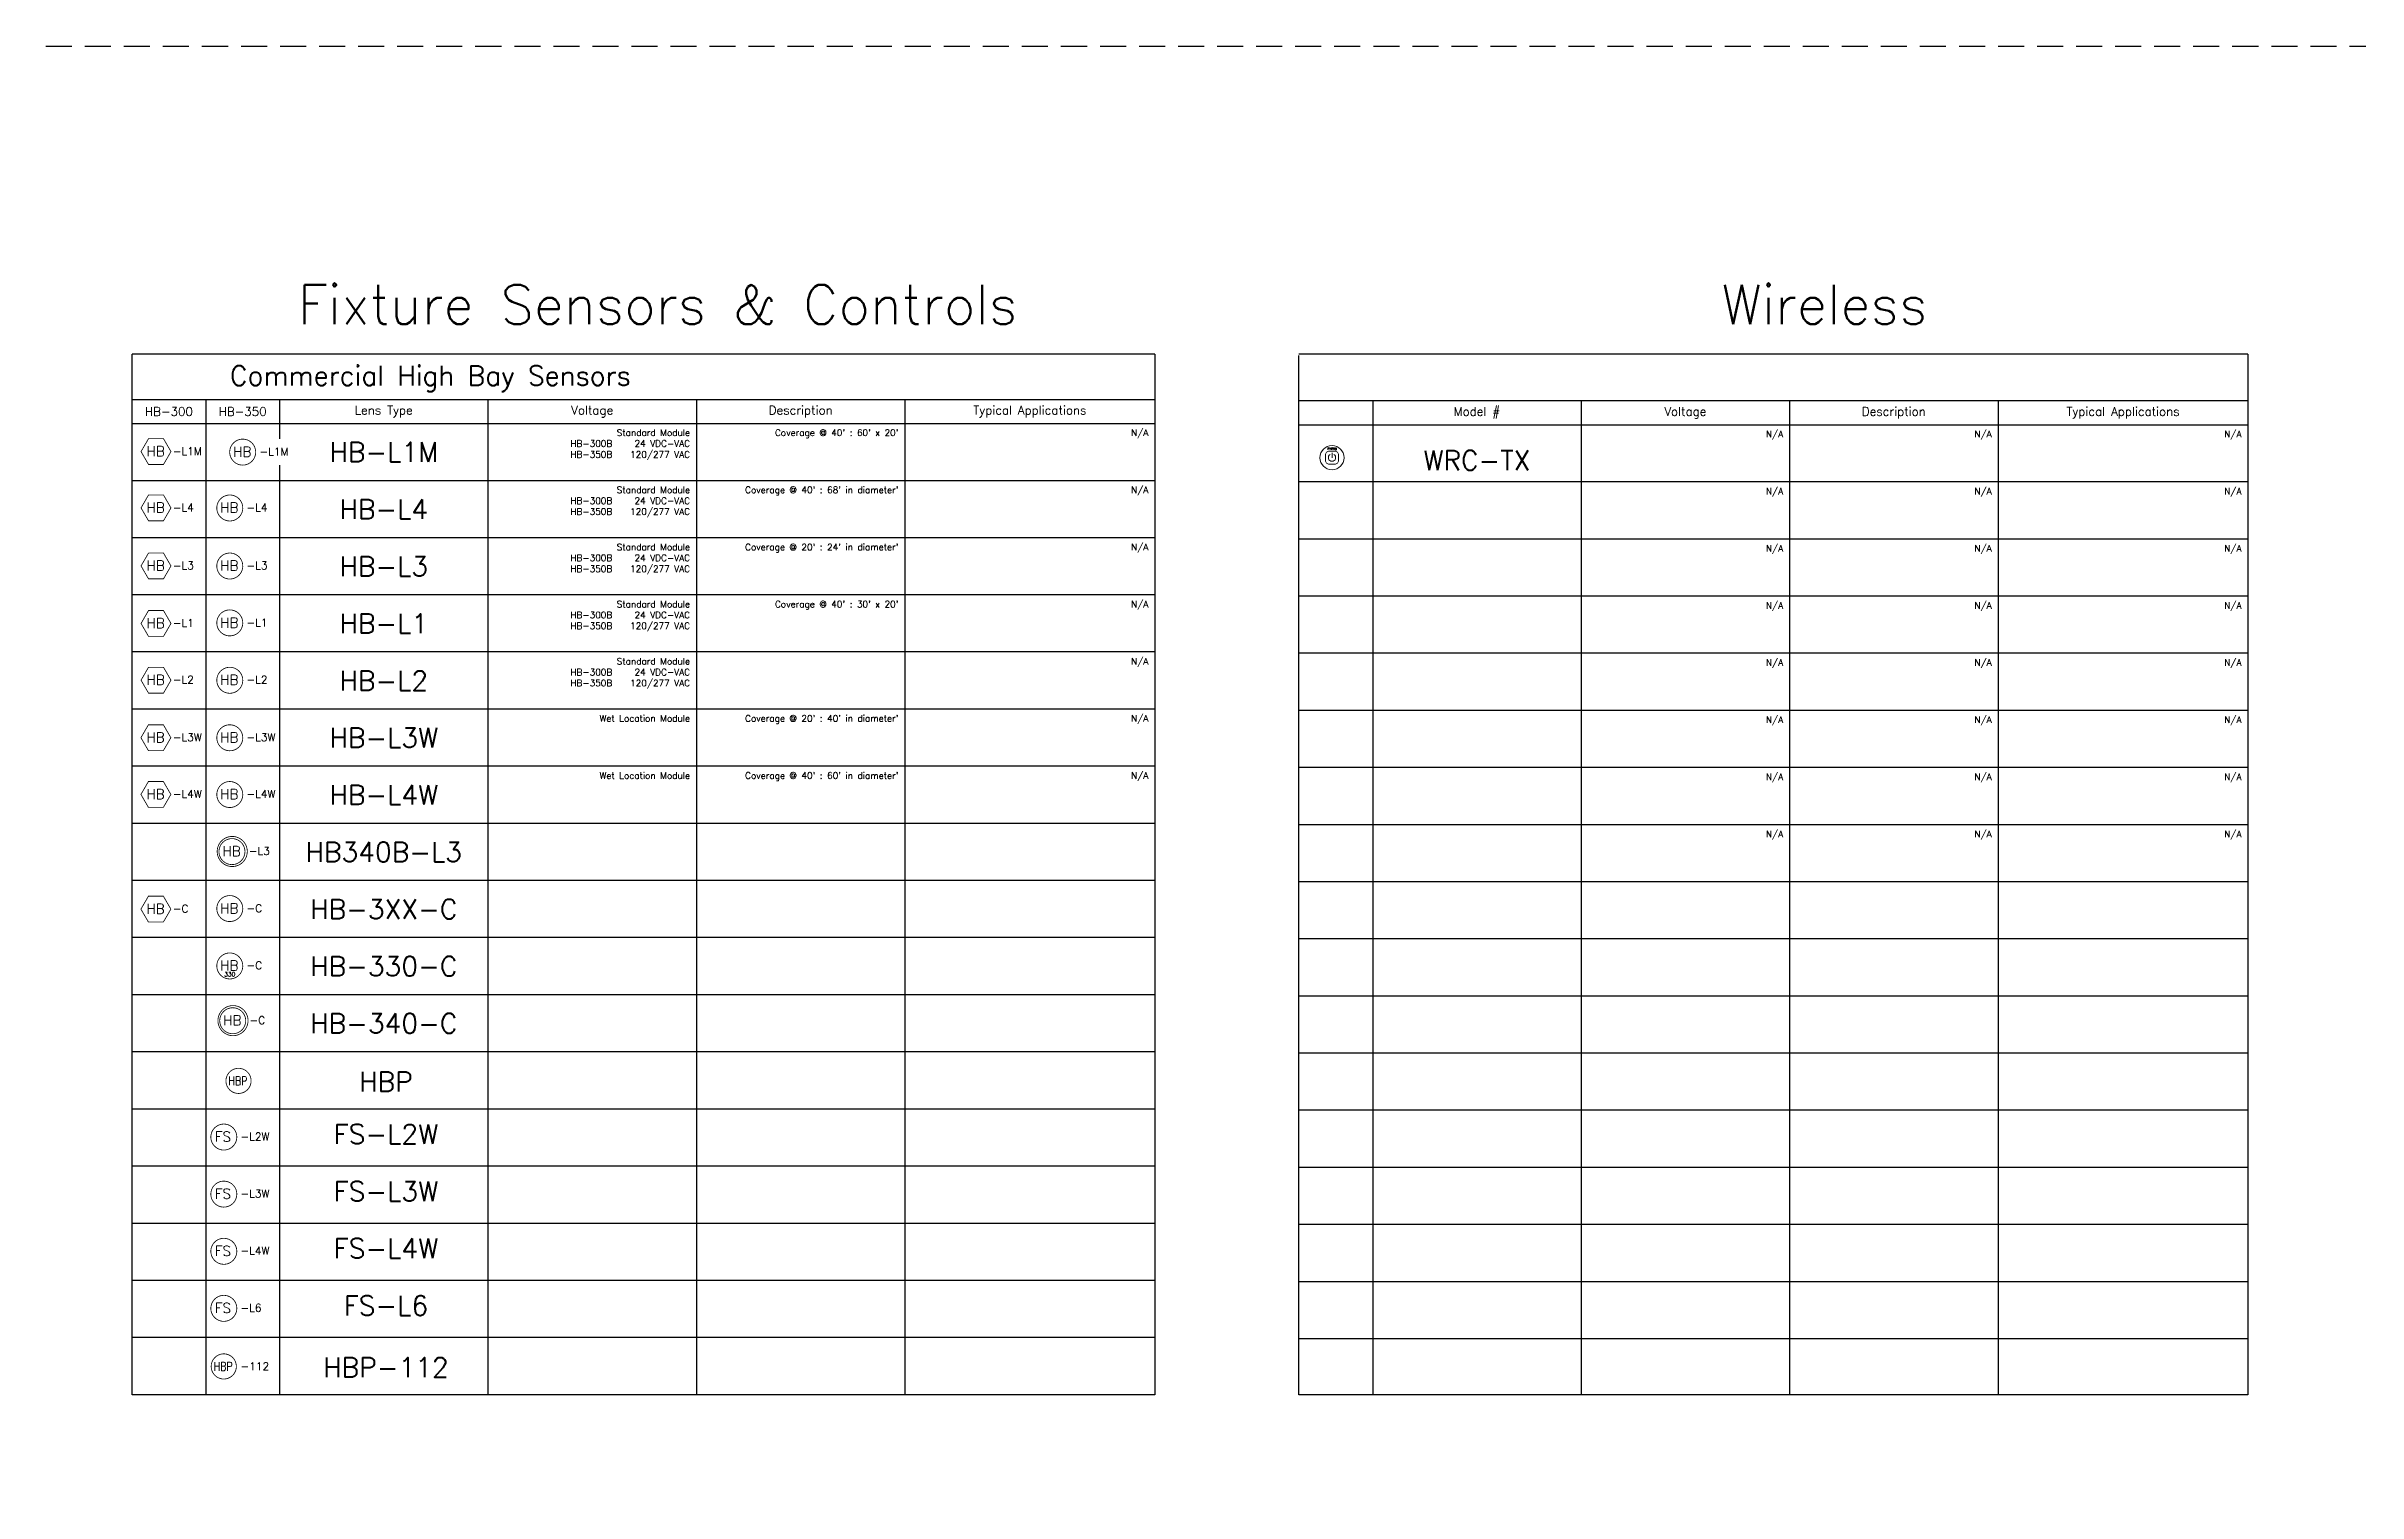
# Model space of a CAD drawing. Header units: inches. Extents: x -13775 to 9910, y -4933 to 5507.
# Drawn here: x 3092 to 5223, y 3803 to 5136 of the extents above; entities that cross this region are included whole.
import ezdxf
from ezdxf.enums import TextEntityAlignment as Align

# ---------------------------------------------------------------- set-up
doc = ezdxf.new("R2010")
doc.units = ezdxf.units.IN
doc.header["$LTSCALE"] = 48
doc.header["$MEASUREMENT"] = 0
doc.linetypes.add('DASHED', pattern=[0.75, 0.5, -0.25])
doc.layers.add('Boxes', color=7, linetype='Continuous')
doc.layers.add('Text', color=7, linetype='Continuous')
doc.layers.add('WATTSTOPPER', color=160, linetype='Continuous', lineweight=0)
doc.styles.add('FSL12-1', font='complex.shx')
doc.styles.add('ROMANC', font='COMPLEX.SHX')
doc.styles.add('ROMANS', font='ROMANS')
doc.styles.add('WS8th', font='complex.shx', dxfattribs={"height": 0.1875})
doc.styles.add('WSNotes', font='complex.shx', dxfattribs={"height": 18})

# ---------------------------------------------------------------- blocks, each defined once
blk = doc.blocks.new('*U691')
blk.add_wipeout([(-13.9, -13.9), (30.3, -13.9), (30.3, 13.9), (-13.9, 13.9)])
at = {"linetype": 'Continuous', "const_width": 0.75}
blk.add_lwpolyline([(0, 13.9, 15.257052), (3.6, 13.5, 0.065543)], format="xyb", close=True, dxfattribs=at)
blk.add_lwpolyline([(0, 11.9, 15.257052), (3.1, 11.5, 0.065543), (0, 11.9, 0.879053)], format="xyb", dxfattribs=at)
at = {"insert": (-8.8, 4.9), "char_height": 9.18, "width": 17.313, "attachment_point": 1, "style": 'WS8th'}
blk.add_mtext('HB', dxfattribs=at)
at = {"linetype": 'Continuous', "insert": (15.5, 4), "char_height": 7.17, "width": 103.544, "attachment_point": 1, "style": 'FSL12-1'}
blk.add_mtext('-C', dxfattribs=at)
at = {"style": 'WSNotes', "flags": 1}
blk.add_attdef('ROOMID', (29.9, 8.9), '', height=10.6, dxfattribs=at)
blk = doc.blocks.new('*U690')
blk.add_wipeout([(-11.9, -11.9), (45.2, -11.9), (45.2, 11.9), (-11.9, 11.9)])
at = {"linetype": 'Continuous', "const_width": 0.75}
blk.add_lwpolyline([(0, 11.9, 15.257052), (3.1, 11.5, 0.065543), (0, 11.9, 0.879053)], format="xyb", dxfattribs=at)
at = {"insert": (-8.3, 4.9), "char_height": 9.18, "width": 17.313, "attachment_point": 1, "style": 'WS8th'}
blk.add_mtext('FS', dxfattribs=at)
at = {"linetype": 'Continuous', "insert": (15.5, 4), "char_height": 7.17, "width": 103.544, "attachment_point": 1, "style": 'FSL12-1'}
blk.add_mtext('-L2W', dxfattribs=at)
at = {"style": 'WSNotes', "flags": 1}
blk.add_attdef('ROOMID', (30.7, 4.7), '', height=10.6, dxfattribs=at)
blk = doc.blocks.new('*U689')
blk.add_wipeout([(-11.9, -11.9), (44.8, -11.9), (44.8, 11.9), (-11.9, 11.9)])
at = {"linetype": 'Continuous', "const_width": 0.75}
blk.add_lwpolyline([(0, 11.9, 15.257052), (3.1, 11.5, 0.065543), (0, 11.9, 0.879053)], format="xyb", dxfattribs=at)
at = {"insert": (-8.3, 4.9), "char_height": 9.18, "width": 17.313, "attachment_point": 1, "style": 'WS8th'}
blk.add_mtext('FS', dxfattribs=at)
at = {"linetype": 'Continuous', "insert": (15.5, 4), "char_height": 7.17, "width": 103.544, "attachment_point": 1, "style": 'FSL12-1'}
blk.add_mtext('-L3W', dxfattribs=at)
at = {"style": 'WSNotes', "flags": 1}
blk.add_attdef('ROOMID', (30.7, 4.7), '', height=10.6, dxfattribs=at)
blk = doc.blocks.new('FS-L4W')
blk.add_wipeout([(-11.9, -11.9), (45.9, -11.9), (45.9, 11.9), (-11.9, 11.9)])
at = {"linetype": 'Continuous', "const_width": 0.75}
blk.add_lwpolyline([(0, 11.9, 15.257052), (3.1, 11.5, 0.065543), (0, 11.9, 0.879053)], format="xyb", dxfattribs=at)
at = {"insert": (-8.3, 4.9), "char_height": 9.18, "width": 17.313, "attachment_point": 1, "style": 'WS8th'}
blk.add_mtext('FS', dxfattribs=at)
at = {"linetype": 'Continuous', "insert": (15.5, 4), "char_height": 7.17, "width": 103.544, "attachment_point": 1, "style": 'FSL12-1'}
blk.add_mtext('-L4W', dxfattribs=at)
at = {"style": 'WSNotes', "flags": 1}
blk.add_attdef('ROOMID', (30.7, 4.7), '', height=10.6, dxfattribs=at)
blk = doc.blocks.new('*U688')
blk.add_wipeout([(-11.9, -11.9), (35.5, -11.9), (35.5, 11.9), (-11.9, 11.9)])
at = {"linetype": 'Continuous', "const_width": 0.75}
blk.add_lwpolyline([(0, 11.9, 15.257052), (3.1, 11.5, 0.065543), (0, 11.9, 0.879053)], format="xyb", dxfattribs=at)
at = {"insert": (-8.3, 4.9), "char_height": 9.18, "width": 17.313, "attachment_point": 1, "style": 'WS8th'}
blk.add_mtext('FS', dxfattribs=at)
at = {"linetype": 'Continuous', "insert": (15.5, 4), "char_height": 7.17, "width": 103.544, "attachment_point": 1, "style": 'FSL12-1'}
blk.add_mtext('-L6', dxfattribs=at)
at = {"style": 'WSNotes', "flags": 1}
blk.add_attdef('ROOMID', (30.7, 4.7), '', height=10.6, dxfattribs=at)
blk = doc.blocks.new('*U598')
blk.add_wipeout([(-13.7, -11.9), (43.2, -11.9), (43.2, 11.9), (-13.7, 11.9)])
at = {"linetype": 'Continuous', "const_width": 0.75}
blk.add_lwpolyline([(-6.9, 11.9), (-13.8, 0), (-6.9, -11.9), (6.9, -11.9), (13.8, 0), (6.9, 11.9)], close=True, dxfattribs=at)
blk.add_lwpolyline([(-6.9, 11.9), (-13.8, 0), (-6.9, -11.9), (6.9, -11.9), (13.8, 0), (6.9, 11.9)], close=True, dxfattribs=at)
at = {"insert": (-8.8, 4.9), "char_height": 9.18, "width": 17.313, "attachment_point": 1, "style": 'WS8th'}
blk.add_mtext('HB', dxfattribs=at)
at = {"linetype": 'Continuous', "insert": (15.5, 4), "char_height": 7.17, "width": 103.544, "attachment_point": 1, "style": 'FSL12-1'}
blk.add_mtext('-L1M', dxfattribs=at)
at = {"style": 'WSNotes', "flags": 1}
blk.add_attdef('ROOMID', (37.6, 4.7), '', height=10.6, dxfattribs=at)
blk = doc.blocks.new('*U597')
blk.add_wipeout([(-13.7, -11.9), (43.2, -11.9), (43.2, 11.9), (-13.7, 11.9)])
at = {"linetype": 'Continuous', "const_width": 0.75}
blk.add_lwpolyline([(-6.9, 11.9), (-13.8, 0), (-6.9, -11.9), (6.9, -11.9), (13.8, 0), (6.9, 11.9)], close=True, dxfattribs=at)
at = {"insert": (-8.8, 4.9), "char_height": 9.18, "width": 17.313, "attachment_point": 1, "style": 'WS8th'}
blk.add_mtext('HB', dxfattribs=at)
at = {"linetype": 'Continuous', "insert": (15.5, 4), "char_height": 7.17, "width": 103.544, "attachment_point": 1, "style": 'FSL12-1'}
blk.add_mtext('-L4', dxfattribs=at)
at = {"style": 'WSNotes', "flags": 1}
blk.add_attdef('ROOMID', (30.7, 4.7), '', height=10.6, dxfattribs=at)
blk = doc.blocks.new('*U596')
blk.add_wipeout([(-11.9, -11.9), (45, -11.9), (45, 11.9), (-11.9, 11.9)])
at = {"linetype": 'Continuous', "const_width": 0.75}
blk.add_lwpolyline([(0, 11.9, 15.257052), (3.1, 11.5, 0.065543), (0, 11.9, 0.879053)], format="xyb", dxfattribs=at)
at = {"insert": (-8.8, 4.9), "char_height": 9.18, "width": 17.313, "attachment_point": 1, "style": 'WS8th'}
blk.add_mtext('HB', dxfattribs=at)
at = {"linetype": 'Continuous', "insert": (15.5, 4), "char_height": 7.17, "width": 103.544, "attachment_point": 1, "style": 'FSL12-1'}
blk.add_mtext('-L4', dxfattribs=at)
at = {"style": 'WSNotes', "flags": 1}
blk.add_attdef('ROOMID', (30.7, 4.7), '', height=10.6, dxfattribs=at)
blk = doc.blocks.new('*U595')
blk.add_wipeout([(-13.7, -11.9), (43.2, -11.9), (43.2, 11.9), (-13.7, 11.9)])
at = {"linetype": 'Continuous', "const_width": 0.75}
blk.add_lwpolyline([(-6.9, 11.9), (-13.8, 0), (-6.9, -11.9), (6.9, -11.9), (13.8, 0), (6.9, 11.9)], close=True, dxfattribs=at)
at = {"insert": (-8.8, 4.9), "char_height": 9.18, "width": 17.313, "attachment_point": 1, "style": 'WS8th'}
blk.add_mtext('HB', dxfattribs=at)
at = {"linetype": 'Continuous', "insert": (15.5, 4), "char_height": 7.17, "width": 103.544, "attachment_point": 1, "style": 'FSL12-1'}
blk.add_mtext('-L3', dxfattribs=at)
at = {"style": 'WSNotes', "flags": 1}
blk.add_attdef('ROOMID', (30.2, 4.7), '', height=10.6, dxfattribs=at)
blk = doc.blocks.new('*U594')
blk.add_wipeout([(-11.9, -11.9), (45, -11.9), (45, 11.9), (-11.9, 11.9)])
at = {"linetype": 'Continuous', "const_width": 0.75}
blk.add_lwpolyline([(0, 11.9, 15.257052), (3.1, 11.5, 0.065543), (0, 11.9, 0.879053)], format="xyb", dxfattribs=at)
at = {"insert": (-8.8, 4.9), "char_height": 9.18, "width": 17.313, "attachment_point": 1, "style": 'WS8th'}
blk.add_mtext('HB', dxfattribs=at)
at = {"linetype": 'Continuous', "insert": (15.5, 4), "char_height": 7.17, "width": 103.544, "attachment_point": 1, "style": 'FSL12-1'}
blk.add_mtext('-L3', dxfattribs=at)
at = {"style": 'WSNotes', "flags": 1}
blk.add_attdef('ROOMID', (30.7, 4.7), '', height=10.6, dxfattribs=at)
blk = doc.blocks.new('*U593')
blk.add_wipeout([(-13.7, -11.9), (43.2, -11.9), (43.2, 11.9), (-13.7, 11.9)])
at = {"linetype": 'Continuous', "const_width": 0.75}
blk.add_lwpolyline([(-6.9, 11.9), (-13.8, 0), (-6.9, -11.9), (6.9, -11.9), (13.8, 0), (6.9, 11.9)], close=True, dxfattribs=at)
at = {"insert": (-8.8, 4.9), "char_height": 9.18, "width": 17.313, "attachment_point": 1, "style": 'WS8th'}
blk.add_mtext('HB', dxfattribs=at)
at = {"linetype": 'Continuous', "insert": (15.5, 4), "char_height": 7.17, "width": 103.544, "attachment_point": 1, "style": 'FSL12-1'}
blk.add_mtext('-L1', dxfattribs=at)
at = {"style": 'WSNotes', "flags": 1}
blk.add_attdef('ROOMID', (37.6, 4.7), '', height=10.6, dxfattribs=at)
blk = doc.blocks.new('*U592')
blk.add_wipeout([(-11.9, -11.8), (45, -11.8), (45, 12.1), (-11.9, 12.1)])
at = {"linetype": 'Continuous', "const_width": 0.75}
blk.add_lwpolyline([(0, 12.1, 15.257052), (3.1, 11.7, 0.065543), (0, 12.1, 0.879053)], format="xyb", dxfattribs=at)
at = {"insert": (-8.8, 4.9), "char_height": 9.18, "width": 17.313, "attachment_point": 1, "style": 'WS8th'}
blk.add_mtext('HB', dxfattribs=at)
at = {"linetype": 'Continuous', "insert": (15.5, 4), "char_height": 7.17, "width": 103.544, "attachment_point": 1, "style": 'FSL12-1'}
blk.add_mtext('-L1', dxfattribs=at)
at = {"style": 'WSNotes', "flags": 1}
blk.add_attdef('ROOMID', (30.7, 4.9), '', height=10.6, dxfattribs=at)
blk = doc.blocks.new('*U591')
blk.add_wipeout([(-13.7, -11.9), (43.2, -11.9), (43.2, 11.9), (-13.7, 11.9)])
at = {"linetype": 'Continuous', "const_width": 0.75}
blk.add_lwpolyline([(-6.9, 11.9), (-13.8, 0), (-6.9, -11.9), (6.9, -11.9), (13.8, 0), (6.9, 11.9)], close=True, dxfattribs=at)
at = {"insert": (-8.8, 4.9), "char_height": 9.18, "width": 17.313, "attachment_point": 1, "style": 'WS8th'}
blk.add_mtext('HB', dxfattribs=at)
at = {"linetype": 'Continuous', "insert": (15.5, 4), "char_height": 7.17, "width": 103.544, "attachment_point": 1, "style": 'FSL12-1'}
blk.add_mtext('-L4W', dxfattribs=at)
at = {"style": 'WSNotes', "flags": 1}
blk.add_attdef('ROOMID', (23.8, 4.7), '', height=10.6, dxfattribs=at)
blk = doc.blocks.new('*U590')
blk.add_wipeout([(-11.9, -11.9), (45, -11.9), (45, 11.9), (-11.9, 11.9)])
at = {"linetype": 'Continuous', "const_width": 0.75}
blk.add_lwpolyline([(0, 11.9, 15.257052), (3.1, 11.5, 0.065543), (0, 11.9, 0.879053)], format="xyb", dxfattribs=at)
at = {"insert": (-8.8, 4.9), "char_height": 9.18, "width": 17.313, "attachment_point": 1, "style": 'WS8th'}
blk.add_mtext('HB', dxfattribs=at)
at = {"linetype": 'Continuous', "insert": (15.5, 4), "char_height": 7.17, "width": 103.544, "attachment_point": 1, "style": 'FSL12-1'}
blk.add_mtext('-L4W', dxfattribs=at)
at = {"style": 'WSNotes', "flags": 1}
blk.add_attdef('ROOMID', (33.8, 4.3), '', height=10.6, dxfattribs=at)
blk = doc.blocks.new('*U589')
blk.add_wipeout([(-13.7, -11.9), (43.2, -11.9), (43.2, 11.9), (-13.7, 11.9)])
at = {"linetype": 'Continuous', "const_width": 0.75}
blk.add_lwpolyline([(-6.9, 11.9), (-13.8, 0), (-6.9, -11.9), (6.9, -11.9), (13.8, 0), (6.9, 11.9)], close=True, dxfattribs=at)
at = {"insert": (-8.8, 4.9), "char_height": 9.18, "width": 17.313, "attachment_point": 1, "style": 'WS8th'}
blk.add_mtext('HB', dxfattribs=at)
at = {"linetype": 'Continuous', "insert": (15.5, 4), "char_height": 7.17, "width": 103.544, "attachment_point": 1, "style": 'FSL12-1'}
blk.add_mtext('-L3W', dxfattribs=at)
at = {"style": 'WSNotes', "flags": 1}
blk.add_attdef('ROOMID', (37.6, 4.7), '', height=10.6, dxfattribs=at)
blk = doc.blocks.new('*U588')
blk.add_wipeout([(-11.9, -11.9), (45, -11.9), (45, 11.9), (-11.9, 11.9)])
at = {"linetype": 'Continuous', "const_width": 0.75}
blk.add_lwpolyline([(0, 11.9, 15.257052), (3.1, 11.5, 0.065543), (0, 11.9, 0.879053)], format="xyb", dxfattribs=at)
at = {"insert": (-8.8, 4.9), "char_height": 9.18, "width": 17.313, "attachment_point": 1, "style": 'WS8th'}
blk.add_mtext('HB', dxfattribs=at)
at = {"linetype": 'Continuous', "insert": (15.5, 4), "char_height": 7.17, "width": 103.544, "attachment_point": 1, "style": 'FSL12-1'}
blk.add_mtext('-L3W', dxfattribs=at)
at = {"style": 'WSNotes', "flags": 1}
blk.add_attdef('ROOMID', (30.7, 4.7), '', height=10.6, dxfattribs=at)
blk = doc.blocks.new('*U587')
blk.add_wipeout([(-11.9, -11.9), (45, -11.9), (45, 11.9), (-11.9, 11.9)])
at = {"linetype": 'Continuous', "const_width": 0.75}
blk.add_lwpolyline([(0, 11.9, 15.257052), (3.1, 11.5, 0.065543), (0, 11.9, 0.879053)], format="xyb", dxfattribs=at)
at = {"insert": (-8.8, 4.9), "char_height": 9.18, "width": 17.313, "attachment_point": 1, "style": 'WS8th'}
blk.add_mtext('HB', dxfattribs=at)
at = {"linetype": 'Continuous', "insert": (15.5, 4), "char_height": 7.17, "width": 103.544, "attachment_point": 1, "style": 'FSL12-1'}
blk.add_mtext('-L2', dxfattribs=at)
at = {"style": 'WSNotes', "flags": 1}
blk.add_attdef('ROOMID', (30.7, 4.7), '', height=10.6, dxfattribs=at)
blk = doc.blocks.new('*U586')
blk.add_wipeout([(-13.8, -11.9), (43.2, -11.9), (43.2, 11.9), (-13.8, 11.9)])
at = {"linetype": 'Continuous', "const_width": 0.75}
blk.add_lwpolyline([(-6.9, 11.9), (-13.8, 0), (-6.9, -11.9), (6.9, -11.9), (13.8, 0), (6.9, 11.9)], close=True, dxfattribs=at)
at = {"insert": (-8.8, 4.9), "char_height": 9.18, "width": 17.313, "attachment_point": 1, "style": 'WS8th'}
blk.add_mtext('HB', dxfattribs=at)
at = {"linetype": 'Continuous', "insert": (15.5, 4), "char_height": 7.17, "width": 103.544, "attachment_point": 1, "style": 'FSL12-1'}
blk.add_mtext('-L2', dxfattribs=at)
at = {"style": 'WSNotes', "flags": 1}
blk.add_attdef('ROOMID', (30.5, 4.7), '', height=10.6, dxfattribs=at)
blk = doc.blocks.new('HBP')
at = {"style": 'WSNotes', "flags": 1}
blk.add_attdef('ROOMID', (30.7, 4.7), '', height=10.6, dxfattribs=at)
blk.add_wipeout([(0, 11.9), (-8.5, 8.4), (-11.9, 0), (-8.4, -8.5), (0, -11.9), (8.5, -8.4), (11.9, 0), (8.4, 8.5)])
at = {"linetype": 'Continuous', "const_width": 0.75}
blk.add_lwpolyline([(0, 11.9, 15.257052), (3, 11.5, 0.065543), (0, 11.9, 0.879053)], format="xyb", dxfattribs=at)
at = {"insert": (-9.3, 4.3), "char_height": 7.962, "width": 28.169, "attachment_point": 1, "style": 'WS8th'}
blk.add_mtext('{\\W0.8;HBP}', dxfattribs=at)
blk = doc.blocks.new('HBP-112')
blk.add_wipeout([(-12, -11.9), (39.8, -11.9), (39.8, 11.9), (-12, 11.9)])
at = {"linetype": 'Continuous', "const_width": 0.75}
blk.add_lwpolyline([(0, 11.9, 15.257052), (3, 11.5, 0.065543), (0, 11.9, 0.879053)], format="xyb", dxfattribs=at)
at = {"insert": (-9.3, 4.3), "char_height": 7.962, "width": 28.169, "attachment_point": 1, "style": 'WS8th'}
blk.add_mtext('{\\W0.8;HBP}', dxfattribs=at)
at = {"linetype": 'Continuous', "insert": (15.5, 4), "char_height": 7.17, "width": 103.544, "attachment_point": 1, "style": 'FSL12-1'}
blk.add_mtext('-112', dxfattribs=at)
at = {"style": 'WSNotes', "flags": 1}
blk.add_attdef('ROOMID', (30.7, 4.7), '', height=10.6, dxfattribs=at)
blk = doc.blocks.new('*U578')
blk.add_wipeout([(-13.7, -11.9), (43.2, -11.9), (43.2, 11.9), (-13.7, 11.9)])
at = {"linetype": 'Continuous', "const_width": 0.75}
blk.add_lwpolyline([(-6.9, 11.9), (-13.8, 0), (-6.9, -11.9), (6.9, -11.9), (13.8, 0), (6.9, 11.9)], close=True, dxfattribs=at)
at = {"insert": (-8.8, 4.9), "char_height": 9.18, "width": 17.313, "attachment_point": 1, "style": 'WS8th'}
blk.add_mtext('HB', dxfattribs=at)
at = {"linetype": 'Continuous', "insert": (15.5, 4), "char_height": 7.17, "width": 103.544, "attachment_point": 1, "style": 'FSL12-1'}
blk.add_mtext('-C', dxfattribs=at)
at = {"style": 'WSNotes', "flags": 1}
blk.add_attdef('ROOMID', (37.6, 4.7), '', height=10.6, dxfattribs=at)
blk = doc.blocks.new('*U577')
blk.add_wipeout([(-11.9, -11.8), (29.7, -11.8), (29.7, 12.1), (-11.9, 12.1)])
at = {"linetype": 'Continuous', "const_width": 0.75}
blk.add_lwpolyline([(0, 12.1, 15.257052), (3.1, 11.7, 0.065543), (0, 12.1, 0.879053)], format="xyb", dxfattribs=at)
at = {"insert": (-8.8, 4.9), "char_height": 9.18, "width": 17.313, "attachment_point": 1, "style": 'WS8th'}
blk.add_mtext('HB', dxfattribs=at)
at = {"linetype": 'Continuous', "insert": (15.5, 4), "char_height": 7.17, "width": 103.544, "attachment_point": 1, "style": 'FSL12-1'}
blk.add_mtext('-C', dxfattribs=at)
at = {"style": 'WSNotes', "flags": 1}
blk.add_attdef('ROOMID', (30.7, 4.9), '', height=10.6, dxfattribs=at)
blk = doc.blocks.new('HB-330-C')
blk.add_wipeout([(-11.9, -11.9), (30.5, -11.9), (30.5, 11.9), (-11.9, 11.9)])
at = {"linetype": 'Continuous', "const_width": 0.75}
blk.add_lwpolyline([(0, 11.9, 15.257052), (3.1, 11.5, 0.065543), (0, 11.9, 0.879053)], format="xyb", dxfattribs=at)
at = {"width": 17.313, "style": 'WS8th'}
for s, insert, char_height, attachment_point in [('HB', (-8.8, 4.9), 9.18, 1), ('330', (0, -7.7), 4, 5)]:
    blk.add_mtext(s, dxfattribs=dict(at, insert=insert, char_height=char_height, attachment_point=attachment_point))
at = {"linetype": 'Continuous', "insert": (15.5, 4), "char_height": 7.17, "width": 103.544, "attachment_point": 1, "style": 'FSL12-1'}
blk.add_mtext('-C', dxfattribs=at)
at = {"style": 'WSNotes', "flags": 1}
blk.add_attdef('ROOMID', (30.7, 4.7), '', height=10.6, dxfattribs=at)
blk = doc.blocks.new('*U576')
blk.add_wipeout([(-13.9, -13.9), (36.6, -13.9), (36.6, 13.9), (-13.9, 13.9)])
at = {"linetype": 'Continuous', "const_width": 0.75}
blk.add_lwpolyline([(0, 13.9, 15.257052), (3.6, 13.5, 0.065543)], format="xyb", close=True, dxfattribs=at)
blk.add_lwpolyline([(0, 11.9, 15.257052), (3.1, 11.5, 0.065543), (0, 11.9, 0.879053)], format="xyb", dxfattribs=at)
at = {"insert": (-8.8, 4.9), "char_height": 9.18, "width": 17.313, "attachment_point": 1, "style": 'WS8th'}
blk.add_mtext('HB', dxfattribs=at)
at = {"linetype": 'Continuous', "insert": (15.5, 4), "char_height": 7.17, "width": 103.544, "attachment_point": 1, "style": 'FSL12-1'}
blk.add_mtext('-L3', dxfattribs=at)
at = {"style": 'WSNotes', "flags": 1}
blk.add_attdef('ROOMID', (29.9, 8.9), '', height=10.6, dxfattribs=at)
blk = doc.blocks.new('HB-350-L1M')
blk.add_wipeout([(-11.9, -11.9), (45, -11.9), (45, 11.9), (-11.9, 11.9)])
at = {"linetype": 'Continuous', "const_width": 0.75}
blk.add_lwpolyline([(0, 11.9, 15.257052), (3.1, 11.5, 0.065543), (0, 11.9, 0.879053)], format="xyb", dxfattribs=at)
at = {"insert": (-8.8, 4.9), "char_height": 9.18, "width": 17.313, "attachment_point": 1, "style": 'WS8th'}
blk.add_mtext('HB', dxfattribs=at)
at = {"linetype": 'Continuous', "insert": (15.5, 4), "char_height": 7.17, "width": 103.544, "attachment_point": 1, "style": 'FSL12-1'}
blk.add_mtext('-L1M', dxfattribs=at)
at = {"style": 'WSNotes', "flags": 1}
blk.add_attdef('ROOMID', (30.7, 4.7), '', height=10.6, dxfattribs=at)
blk = doc.blocks.new('WRC-TX')
at = {"style": 'WSNotes', "flags": 1}
blk.add_attdef('ROOMID', (21.9, -8.3), '', height=10.6, dxfattribs=at)
blk.add_wipeout([(0, 11.1), (-7.9, 7.9), (-11.1, 0), (-7.9, -7.9), (0, -11.1), (7.9, -7.9), (11.1, 0), (7.9, 7.9)])
blk.add_line((0, 4.5), (0, 0))
blk.add_lwpolyline([(-2.5, 6.1), (2.5, 6.1, -0.414214), (6.1, 2.5), (6.1, -2.5, -0.414214), (2.5, -6.1), (-2.5, -6.1, -0.414214), (-6.1, -2.5), (-6.1, 2.5, -0.414214)], format="xyb", close=True)
blk.add_circle((0, 0), 11.1)
blk.add_arc((0, 0), 3.37, 120.8414, 59.1586)
at = {"style": 'WS8th'}
blk.add_text('Analog', height=2, dxfattribs=at).set_placement((0, 8.6), align=Align.MIDDLE_CENTER)
at = {"style": 'ROMANC'}
blk.add_attdef('CIRCUIT', text='', height=6, dxfattribs=at).set_placement((17.4, -19.2), align=Align.TOP_CENTER)

msp = doc.modelspace()

# ---------------------------------------------------------------- linework, layer by layer
at = {"layer": 'Boxes'}
for p, q in [((3238.7, 4810.7), (3238.7, 3893.5)), ((3306.7, 4810.7), (3306.7, 3893.5)), ((3498.9, 4810.7), (3498.9, 3893.5)), ((3691.1, 4810.7), (3691.1, 3893.5)), ((3883.3, 4810.7), (3883.3, 3893.5)), ((4314.6, 4809.5), (4314.6, 3893.5)), ((4506.8, 4809.5), (4506.8, 3893.5)), ((4699, 4809.5), (4699, 3893.5)), ((4891.2, 4809.5), (4891.2, 3893.5))]:
    msp.add_line(p, q, dxfattribs=at)
at = {"layer": 'Boxes', "color": 1, "linetype": 'DASHED'}
msp.add_lwpolyline([(-220.8, 5136.4), (9910, 5136.4), (9910, 2003.9), (-220.8, 2003.9)], close=True, dxfattribs=at)
at = {"layer": 'Boxes'}
for points in [[(4113.7, 4852.5), (3170.7, 4852.5)], [(5121.6, 4852.5), (5121.6, 3893.5), (4246.6, 3893.5), (4246.6, 4851.3)], [(5121.5, 4852.5), (4246.6, 4852.5)], [(3170.7, 4810.7), (4113.7, 4810.7)], [(5121.6, 4809.5), (4246.6, 4809.5)], [(3170.7, 4788.7), (4113.7, 4788.7)], [(4246.6, 4787.5), (5121.6, 4787.5)], [(4113.7, 4736), (3170.7, 4736)], [(5121.6, 4734.9), (4246.6, 4734.9)], [(4113.7, 4683.4), (3170.7, 4683.4)], [(5121.6, 4682.2), (4246.6, 4682.2)], [(4113.7, 4630.7), (3170.7, 4630.7)], [(5121.6, 4629.6), (4246.6, 4629.6)], [(4113.7, 4578.1), (3170.7, 4578.1)], [(5121.6, 4576.9), (4246.6, 4576.9)], [(4113.7, 4525.4), (3170.7, 4525.4)], [(5121.6, 4524.3), (4246.6, 4524.3)], [(4113.7, 4472.8), (3170.7, 4472.8)], [(5121.6, 4471.6), (4246.6, 4471.6)], [(4113.7, 4420.1), (3170.7, 4420.1)], [(5121.6, 4418.9), (4246.6, 4418.9)], [(4113.7, 4367.4), (3170.7, 4367.4)], [(5121.6, 4366.3), (4246.6, 4366.3)], [(4113.7, 4314.8), (3170.7, 4314.8)], [(5121.6, 4313.6), (4246.6, 4313.6)], [(5121.6, 4261), (4246.6, 4261)], [(4113.7, 4209.5), (3170.7, 4209.5)], [(5121.6, 4208.3), (4246.6, 4208.3)], [(4113.7, 4156.8), (3170.7, 4156.8)], [(5121.6, 4155.7), (4246.6, 4155.7)], [(4113.7, 4104.2), (3170.7, 4104.2)], [(5121.6, 4103), (4246.6, 4103)], [(4113.7, 4051.5), (3170.7, 4051.5)], [(5121.6, 4050.3), (4246.6, 4050.3)], [(4113.7, 3998.8), (3170.7, 3998.8)], [(5121.6, 3997.7), (4246.6, 3997.7)], [(4113.7, 3946.2), (3170.7, 3946.2)], [(5121.6, 3945), (4246.6, 3945)]]:
    msp.add_lwpolyline(points, dxfattribs=at)

# ---------------------------------------------------------------- texts
at = {"layer": 'Text', "color": 7, "style": 'ROMANS'}
for s, insert, char_height, attachment_point in [('Fixture Sensors & Controls', (3655.3, 4898.4), 36, 5), ('Wireless', (4731.2, 4898.4), 36, 5), ('Commercial High Bay Sensors', (3261, 4829.8), 18, 4), ('HB-300', (3204.7, 4799.7), 8, 5), ('HB-350', (3272.7, 4799.7), 8, 5), ('Lens Type', (3402.8, 4799.7), 8, 5), ('Voltage', (3595, 4799.7), 8, 5), ('Description', (3787.2, 4799.7), 8, 5), ('Typical Applications', (3998.5, 4799.7), 8, 5), ('Model #', (4410.7, 4798.5), 8, 5), ('Voltage', (4602.9, 4798.5), 8, 5), ('Description', (4795.1, 4798.5), 8, 5), ('Typical Applications', (5006.4, 4798.5), 8, 5), ('Standard Module\\PHB-300B     24 VDC-VAC\\PHB-350B    120/277 VAC', (3685.2, 4783.2), 6, 3), ("Coverage @ 40' : 60' x 20'", (3877.4, 4783.2), 6, 3), ('N/A', (4107.8, 4783.2), 6, 3), ('N/A', (4693.1, 4782), 6, 3), ('N/A', (4885.3, 4782), 6, 3), ('N/A', (5115.7, 4782), 6, 3), ('HB-L1M', (3402.8, 4762.4), 18, 5), ('N/A', (4107.8, 4730.5), 6, 3), ('HB-L4', (3402.8, 4709.7), 18, 5), ('Standard Module\\PHB-300B     24 VDC-VAC\\PHB-350B    120/277 VAC', (3685.2, 4730.5), 6, 3), ("Coverage @ 40' : 68' in diameter'", (3877.4, 4730.5), 6, 3), ('N/A', (4693.1, 4729.3), 6, 3), ('N/A', (4885.3, 4729.3), 6, 3), ('N/A', (5115.7, 4729.3), 6, 3), ('Standard Module\\PHB-300B     24 VDC-VAC\\PHB-350B    120/277 VAC', (3685.2, 4677.8), 6, 3), ("Coverage @ 20' : 24' in diameter'", (3877.4, 4677.8), 6, 3), ('N/A', (4107.8, 4677.8), 6, 3), ('N/A', (4693.1, 4676.7), 6, 3), ('N/A', (4885.3, 4676.7), 6, 3), ('N/A', (5115.7, 4676.7), 6, 3), ('HB-L3', (3402.8, 4657.1), 18, 5), ('Standard Module\\PHB-300B     24 VDC-VAC\\PHB-350B    120/277 VAC', (3685.2, 4625.2), 6, 3), ("Coverage @ 40' : 30' x 20'", (3877.4, 4625.2), 6, 3), ('N/A', (4107.8, 4625.2), 6, 3), ('N/A', (4693.1, 4624), 6, 3), ('N/A', (4885.3, 4624), 6, 3), ('N/A', (5115.7, 4624), 6, 3), ('HB-L1', (3402.8, 4604.4), 18, 5), ('Standard Module\\PHB-300B     24 VDC-VAC\\PHB-350B    120/277 VAC', (3685.2, 4572.5), 6, 3), ('N/A', (4107.8, 4572.5), 6, 3), ('N/A', (4693.1, 4571.4), 6, 3), ('N/A', (4885.3, 4571.4), 6, 3), ('N/A', (5115.7, 4571.4), 6, 3), ('HB-L2', (3402.8, 4551.7), 18, 5), ('Wet Location Module', (3685.2, 4519.9), 6, 3), ("Coverage @ 20' : 40' in diameter'", (3877.4, 4519.9), 6, 3), ('N/A', (4107.8, 4519.9), 6, 3), ('N/A', (4693.1, 4518.7), 6, 3), ('N/A', (4885.3, 4518.7), 6, 3), ('N/A', (5115.7, 4518.7), 6, 3), ('HB-L3W', (3402.8, 4499.1), 18, 5), ('HB-L4W', (3402.8, 4446.4), 18, 5), ('Wet Location Module', (3685.2, 4467.2), 6, 3), ("Coverage @ 40' : 60' in diameter'", (3877.4, 4467.2), 6, 3), ('N/A', (4107.8, 4467.2), 6, 3), ('N/A', (4693.1, 4466.1), 6, 3), ('N/A', (4885.3, 4466.1), 6, 3), ('N/A', (5115.7, 4466.1), 6, 3), ('N/A', (4693.1, 4413.4), 6, 3), ('N/A', (4885.3, 4413.4), 6, 3), ('N/A', (5115.7, 4413.4), 6, 3), ('HB340B-L3', (3402.8, 4393.8), 18, 5), ('HB-3XX-C', (3402.8, 4341.1), 18, 5), ('HB-330-C', (3402.8, 4288.5), 18, 5), ('HB-340-C', (3402.8, 4235.8), 18, 5), ('HBP', (3404.8, 4182.1), 18, 5), ('FS-L2W', (3404.8, 4133.7), 18, 5), ('FS-L3W', (3404.8, 4081), 18, 5), ('FS-L4W', (3404.8, 4028.4), 18, 5), ('FS-L6', (3404.8, 3975.7), 18, 5), ('HBP-112', (3404.8, 3918.8), 18, 5)]:
    msp.add_mtext(s, dxfattribs=dict(at, insert=insert, char_height=char_height, attachment_point=attachment_point))
at = {"layer": 'Text', "insert": (4410.7, 4754.7), "char_height": 18, "attachment_point": 5, "style": 'ROMANS'}
msp.add_mtext('WRC-TX', dxfattribs=at)

# ---------------------------------------------------------------- next in the draw order: block references
at = {"layer": 'WATTSTOPPER'}
for name, p in [('WRC-TX', (4277.1, 4757.2)), ('*U691', (3263.5, 4238.3)), ('*U690', (3255.3, 4131.1)), ('*U689', (3255.3, 4078.5)), ('FS-L4W', (3255.3, 4025.8)), ('*U688', (3255.3, 3973.2))]:
    msp.add_blockref(name, p, dxfattribs=at)

# ---------------------------------------------------------------- next in the draw order: linework, layer by layer
at = {"layer": 'Boxes'}
for points in [[(4113.7, 4852.5), (4113.7, 3893.5), (3170.7, 3893.5), (3170.7, 4852.5)], [(4113.7, 4262.1), (3170.7, 4262.1)]]:
    msp.add_lwpolyline(points, dxfattribs=at)

# ---------------------------------------------------------------- next in the draw order: block references
at = {"layer": 'WATTSTOPPER'}
for name, p in [('*U598', (3192.8, 4762.8)), ('HB-350-L1M', (3272.7, 4762.4)), ('*U597', (3192.8, 4710.9)), ('*U596', (3260.8, 4710.9)), ('*U595', (3192.8, 4657.4)), ('*U594', (3260.8, 4657.4)), ('*U593', (3192.8, 4604.4)), ('*U592', (3260.8, 4604.8)), ('*U586', (3192.8, 4552.1)), ('*U587', (3260.8, 4552.1)), ('*U589', (3192.7, 4499.1)), ('*U588', (3260.8, 4499.1)), ('*U591', (3192.7, 4446.8)), ('*U590', (3260.8, 4446.8)), ('*U576', (3262.8, 4394.2)), ('*U578', (3192.7, 4341.1)), ('*U577', (3260.8, 4341.5)), ('HB-330-C', (3260.8, 4288.8)), ('HBP', (3268.9, 4182.5)), ('HBP-112', (3255.3, 3919.3))]:
    msp.add_blockref(name, p, dxfattribs=at)

doc.saveas('drawing.dxf')
